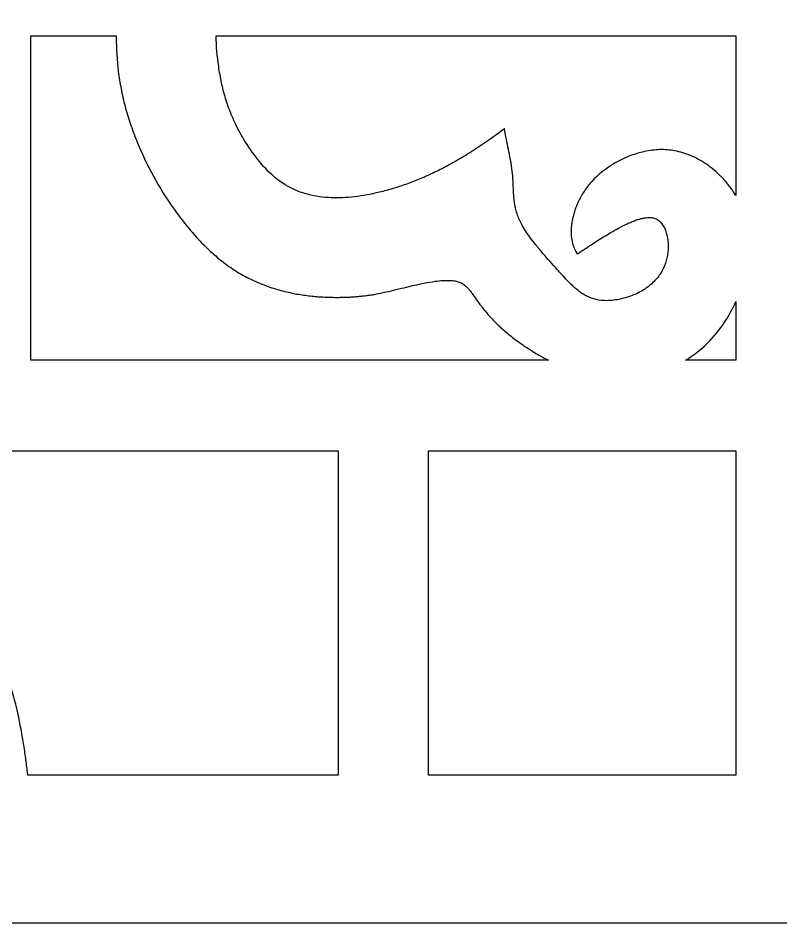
# Model space of a CAD drawing. Header units: centimetres. Extents: x -19.6 to -12.8, y -9 to 9.
# Drawn here: x -18.203 to -16.196, y -9 to -6.621 of the extents above; entities that cross this region are included whole.
import ezdxf

# ---------------------------------------------------------------- set-up
doc = ezdxf.new("R2010")
doc.units = ezdxf.units.CM
doc.header["$MEASUREMENT"] = 0
doc.layers.add('layer 1', color=7, linetype='Continuous')

msp = doc.modelspace()

# ---------------------------------------------------------------- linework, layer by layer
at = {"layer": 'layer 1', "color": 250, "lineweight": 30}
for points, knots in [([(-12.83818, 9.00077), (-12.83818, 3.00045), (-12.83818, -2.99988), (-12.83818, -9.00021), (-12.83818, -9.00021), (-15.07649, -9.00021), (-17.31483, -9.00021), (-19.55315, -9.00021), (-19.55315, -9.00021), (-19.55315, -2.99988), (-19.55315, 3.00045), (-19.55315, 9.00077), (-19.55315, 9.00077), (-17.31483, 9.00077), (-15.07649, 9.00077), (-12.83818, 9.00077)], [0, 0, 0, 0, 0.2, 0.2, 0.2, 0.2, 0.4, 0.4, 0.4, 0.4, 0.6, 0.6, 0.6, 0.6, 1, 1, 1, 1]), ([(-18.69062, -8.08101), (-18.6856, -8.07943), (-18.68049, -8.07803), (-18.67539, -8.07676), (-18.67539, -8.07676), (-18.6675, -8.07485), (-18.65953, -8.07333), (-18.6515, -8.07223), (-18.6515, -8.07223), (-18.64343, -8.07112), (-18.63532, -8.07044), (-18.62719, -8.07019), (-18.62719, -8.07019), (-18.61359, -8.06974), (-18.60001, -8.07039), (-18.58655, -8.07216), (-18.58655, -8.07216), (-18.56915, -8.07444), (-18.55189, -8.0778), (-18.53486, -8.0822), (-18.53486, -8.0822), (-18.49997, -8.09124), (-18.46606, -8.10364), (-18.43353, -8.11927), (-18.43353, -8.11927), (-18.40628, -8.13235), (-18.38072, -8.14858), (-18.35722, -8.16769), (-18.35722, -8.16769), (-18.33306, -8.18732), (-18.31162, -8.20993), (-18.29328, -8.23515), (-18.29328, -8.23515), (-18.27251, -8.26371), (-18.25507, -8.29446), (-18.24123, -8.32698), (-18.24123, -8.32698), (-18.23537, -8.34074), (-18.23005, -8.35472), (-18.22539, -8.36892), (-18.22539, -8.36892), (-18.21983, -8.38567), (-18.2149, -8.40258), (-18.21054, -8.41967), (-18.21054, -8.41967), (-18.2087, -8.42679), (-18.207, -8.43395), (-18.20535, -8.44113), (-18.20535, -8.44113), (-18.20353, -8.44911), (-18.20179, -8.4571), (-18.20016, -8.46512), (-18.20016, -8.46512), (-18.19881, -8.47169), (-18.19754, -8.47826), (-18.19629, -8.48485), (-18.19629, -8.48485), (-18.19481, -8.49264), (-18.19342, -8.50046), (-18.19208, -8.50826), (-18.19208, -8.50826), (-18.18991, -8.52152), (-18.18778, -8.53476), (-18.18564, -8.54803), (-18.18564, -8.54803), (-18.18467, -8.55438), (-18.18375, -8.56075), (-18.18287, -8.5671), (-18.18287, -8.5671), (-18.18205, -8.57311), (-18.18127, -8.57913), (-18.18052, -8.58514), (-18.18052, -8.58514), (-18.17977, -8.59098), (-18.1791, -8.59682), (-18.17843, -8.60268), (-18.17843, -8.60268), (-18.17811, -8.60573), (-18.17778, -8.60878), (-18.17747, -8.61182), (-18.17747, -8.61182), (-17.90507, -8.61182), (-17.63272, -8.61182), (-17.36035, -8.61182), (-17.36035, -8.61182), (-17.36035, -8.32757), (-17.36035, -8.04334), (-17.36035, -7.75909), (-17.36035, -7.75909), (-17.70463, -7.75909), (-18.04893, -7.75909), (-18.39319, -7.75909), (-18.39319, -7.75909), (-18.39746, -7.75909), (-18.40169, -7.75909), (-18.40591, -7.75909), (-18.40591, -7.75909), (-18.40611, -7.75909), (-18.4063, -7.75909), (-18.40651, -7.75909), (-18.40651, -7.75909), (-18.40651, -7.75888), (-18.40651, -7.75868), (-18.40651, -7.75848), (-18.40651, -7.75848), (-18.40651, -7.75422), (-18.40651, -7.74995), (-18.40651, -7.74569), (-18.40651, -7.74569), (-18.40651, -7.73197), (-18.40651, -7.71825), (-18.40651, -7.70453), (-18.40651, -7.70453), (-18.40651, -7.6476), (-18.40651, -7.59069), (-18.40651, -7.53377), (-18.40651, -7.53377), (-18.40651, -7.24507), (-18.40651, -6.95635), (-18.40651, -6.66766), (-18.40651, -6.66766), (-18.67621, -6.66766), (-18.94589, -6.66766), (-19.21557, -6.66766), (-19.21557, -6.66766), (-19.21557, -6.96663), (-19.21557, -7.26562), (-19.21557, -7.5646), (-19.21557, -7.5646), (-19.21331, -7.56485), (-19.21106, -7.5651), (-19.20879, -7.56536), (-19.20879, -7.56536), (-19.20298, -7.56602), (-19.19718, -7.56671), (-19.19137, -7.56744), (-19.19137, -7.56744), (-19.18541, -7.56821), (-19.17942, -7.569), (-19.17345, -7.56984), (-19.17345, -7.56984), (-19.16717, -7.57071), (-19.16093, -7.57162), (-19.15466, -7.57258), (-19.15466, -7.57258), (-19.14148, -7.57473), (-19.12832, -7.5769), (-19.11515, -7.57906), (-19.11515, -7.57906), (-19.10734, -7.58043), (-19.09957, -7.58185), (-19.09177, -7.58333), (-19.09177, -7.58333), (-19.08522, -7.58457), (-19.07866, -7.58587), (-19.07216, -7.58722), (-19.07216, -7.58722), (-19.06418, -7.58887), (-19.05627, -7.59062), (-19.04834, -7.59244), (-19.04834, -7.59244), (-19.0412, -7.59411), (-19.0341, -7.59584), (-19.02701, -7.59768), (-19.02701, -7.59768), (-19.01004, -7.60206), (-18.99321, -7.60704), (-18.9766, -7.61262), (-18.9766, -7.61262), (-18.96249, -7.61736), (-18.94862, -7.62266), (-18.93496, -7.62856), (-18.93496, -7.62856), (-18.90264, -7.64252), (-18.8721, -7.66007), (-18.84372, -7.68098), (-18.84372, -7.68098), (-18.81868, -7.69943), (-18.79623, -7.72102), (-18.77669, -7.74535), (-18.77669, -7.74535), (-18.75775, -7.76901), (-18.74164, -7.79475), (-18.72863, -7.82219), (-18.72863, -7.82219), (-18.71309, -7.85493), (-18.70079, -7.88905), (-18.69181, -7.92421), (-18.69181, -7.92421), (-18.68745, -7.94132), (-18.6841, -7.95869), (-18.68185, -7.97623), (-18.68185, -7.97623), (-18.68009, -7.9898), (-18.67942, -8.00346), (-18.67988, -8.01714), (-18.67988, -8.01714), (-18.68013, -8.02533), (-18.6808, -8.0335), (-18.68191, -8.04161), (-18.68191, -8.04161), (-18.683, -8.0497), (-18.68451, -8.05773), (-18.6864, -8.06566), (-18.6864, -8.06566), (-18.68765, -8.07081), (-18.68905, -8.07593), (-18.69062, -8.08101)], [0, 0, 0, 0, 0.0188679, 0.0188679, 0.0188679, 0.0188679, 0.0377358, 0.0377358, 0.0377358, 0.0377358, 0.0566038, 0.0566038, 0.0566038, 0.0566038, 0.0754717, 0.0754717, 0.0754717, 0.0754717, 0.0943396, 0.0943396, 0.0943396, 0.0943396, 0.1132075, 0.1132075, 0.1132075, 0.1132075, 0.1320755, 0.1320755, 0.1320755, 0.1320755, 0.1509434, 0.1509434, 0.1509434, 0.1509434, 0.1698113, 0.1698113, 0.1698113, 0.1698113, 0.1886792, 0.1886792, 0.1886792, 0.1886792, 0.2075472, 0.2075472, 0.2075472, 0.2075472, 0.2264151, 0.2264151, 0.2264151, 0.2264151, 0.245283, 0.245283, 0.245283, 0.245283, 0.2641509, 0.2641509, 0.2641509, 0.2641509, 0.2830189, 0.2830189, 0.2830189, 0.2830189, 0.3018868, 0.3018868, 0.3018868, 0.3018868, 0.3207547, 0.3207547, 0.3207547, 0.3207547, 0.3396226, 0.3396226, 0.3396226, 0.3396226, 0.3584906, 0.3584906, 0.3584906, 0.3584906, 0.3773585, 0.3773585, 0.3773585, 0.3773585, 0.3962264, 0.3962264, 0.3962264, 0.3962264, 0.4150943, 0.4150943, 0.4150943, 0.4150943, 0.4339623, 0.4339623, 0.4339623, 0.4339623, 0.4528302, 0.4528302, 0.4528302, 0.4528302, 0.4716981, 0.4716981, 0.4716981, 0.4716981, 0.490566, 0.490566, 0.490566, 0.490566, 0.509434, 0.509434, 0.509434, 0.509434, 0.5283019, 0.5283019, 0.5283019, 0.5283019, 0.5471698, 0.5471698, 0.5471698, 0.5471698, 0.5660377, 0.5660377, 0.5660377, 0.5660377, 0.5849057, 0.5849057, 0.5849057, 0.5849057, 0.6037736, 0.6037736, 0.6037736, 0.6037736, 0.6226415, 0.6226415, 0.6226415, 0.6226415, 0.6415094, 0.6415094, 0.6415094, 0.6415094, 0.6603774, 0.6603774, 0.6603774, 0.6603774, 0.6792453, 0.6792453, 0.6792453, 0.6792453, 0.6981132, 0.6981132, 0.6981132, 0.6981132, 0.7169811, 0.7169811, 0.7169811, 0.7169811, 0.7358491, 0.7358491, 0.7358491, 0.7358491, 0.754717, 0.754717, 0.754717, 0.754717, 0.7735849, 0.7735849, 0.7735849, 0.7735849, 0.7924528, 0.7924528, 0.7924528, 0.7924528, 0.8113208, 0.8113208, 0.8113208, 0.8113208, 0.8301887, 0.8301887, 0.8301887, 0.8301887, 0.8490566, 0.8490566, 0.8490566, 0.8490566, 0.8679245, 0.8679245, 0.8679245, 0.8679245, 0.8867925, 0.8867925, 0.8867925, 0.8867925, 0.9056604, 0.9056604, 0.9056604, 0.9056604, 0.9245283, 0.9245283, 0.9245283, 0.9245283, 0.9433962, 0.9433962, 0.9433962, 0.9433962, 0.9622642, 0.9622642, 0.9622642, 0.9622642, 1, 1, 1, 1]), ([(-16.80737, -7.52038), (-16.8171, -7.51545), (-16.8267, -7.51025), (-16.83615, -7.50477), (-16.83615, -7.50477), (-16.84699, -7.49846), (-16.85763, -7.49181), (-16.86807, -7.48484), (-16.86807, -7.48484), (-16.87844, -7.47788), (-16.88859, -7.47059), (-16.89849, -7.46299), (-16.89849, -7.46299), (-16.90314, -7.45944), (-16.90768, -7.45584), (-16.9122, -7.45215), (-16.9122, -7.45215), (-16.91652, -7.44862), (-16.92079, -7.44502), (-16.92501, -7.44134), (-16.92501, -7.44134), (-16.92906, -7.43778), (-16.9331, -7.43417), (-16.93704, -7.43048), (-16.93704, -7.43048), (-16.94068, -7.42707), (-16.94429, -7.42361), (-16.94783, -7.42008), (-16.94783, -7.42008), (-16.95106, -7.41681), (-16.95425, -7.41349), (-16.9574, -7.41012), (-16.9574, -7.41012), (-16.96057, -7.40675), (-16.96362, -7.40331), (-16.96664, -7.39984), (-16.96664, -7.39984), (-16.9692, -7.39689), (-16.97173, -7.39389), (-16.97422, -7.39084), (-16.97422, -7.39084), (-16.97683, -7.38762), (-16.97942, -7.38437), (-16.98196, -7.38108), (-16.98196, -7.38108), (-16.98386, -7.37862), (-16.98574, -7.37616), (-16.98759, -7.37367), (-16.98759, -7.37367), (-16.98995, -7.37049), (-16.99228, -7.36729), (-16.99459, -7.36407), (-16.99459, -7.36407), (-16.99814, -7.3591), (-17.00172, -7.35413), (-17.00529, -7.34917), (-17.00529, -7.34917), (-17.00713, -7.34661), (-17.00903, -7.34406), (-17.01094, -7.34155), (-17.01094, -7.34155), (-17.01216, -7.33993), (-17.01341, -7.33833), (-17.01468, -7.33675), (-17.01468, -7.33675), (-17.01627, -7.33482), (-17.01791, -7.33292), (-17.01958, -7.33107), (-17.01958, -7.33107), (-17.02084, -7.32965), (-17.02216, -7.3283), (-17.02351, -7.327), (-17.02351, -7.327), (-17.02641, -7.32418), (-17.02958, -7.32167), (-17.03296, -7.31949), (-17.03296, -7.31949), (-17.03582, -7.31764), (-17.0389, -7.31612), (-17.04207, -7.31497), (-17.04207, -7.31497), (-17.04557, -7.31367), (-17.04913, -7.31273), (-17.05282, -7.31212), (-17.05282, -7.31212), (-17.05835, -7.31121), (-17.06392, -7.31069), (-17.06954, -7.31053), (-17.06954, -7.31053), (-17.07467, -7.3104), (-17.0798, -7.31051), (-17.08493, -7.31083), (-17.08493, -7.31083), (-17.0919, -7.31128), (-17.09887, -7.31197), (-17.10581, -7.3129), (-17.10581, -7.3129), (-17.11531, -7.31415), (-17.12471, -7.31576), (-17.13408, -7.31768), (-17.13408, -7.31768), (-17.15189, -7.32136), (-17.16963, -7.32535), (-17.1873, -7.3297), (-17.1873, -7.3297), (-17.20554, -7.33418), (-17.2238, -7.33847), (-17.24212, -7.34255), (-17.24212, -7.34255), (-17.25005, -7.34433), (-17.25803, -7.3459), (-17.26603, -7.34728), (-17.26603, -7.34728), (-17.26959, -7.34787), (-17.27318, -7.34845), (-17.27679, -7.34899), (-17.27679, -7.34899), (-17.28029, -7.34953), (-17.28384, -7.35001), (-17.28734, -7.35047), (-17.28734, -7.35047), (-17.29111, -7.35096), (-17.29488, -7.3514), (-17.29868, -7.35181), (-17.29868, -7.35181), (-17.30251, -7.35223), (-17.30634, -7.3526), (-17.31017, -7.35293), (-17.31017, -7.35293), (-17.31422, -7.35328), (-17.31829, -7.35358), (-17.32235, -7.35385), (-17.32235, -7.35385), (-17.32655, -7.35412), (-17.3308, -7.35434), (-17.33501, -7.35453), (-17.33501, -7.35453), (-17.33943, -7.35471), (-17.34382, -7.35485), (-17.34828, -7.35496), (-17.34828, -7.35496), (-17.35293, -7.35506), (-17.3576, -7.35512), (-17.36229, -7.35513), (-17.36229, -7.35513), (-17.36742, -7.35515), (-17.37256, -7.3551), (-17.37769, -7.35501), (-17.37769, -7.35501), (-17.38258, -7.35492), (-17.38751, -7.35477), (-17.39242, -7.35457), (-17.39242, -7.35457), (-17.39797, -7.35434), (-17.40353, -7.35403), (-17.40906, -7.35367), (-17.40906, -7.35367), (-17.41443, -7.3533), (-17.41976, -7.35285), (-17.42513, -7.35236), (-17.42513, -7.35236), (-17.43104, -7.3518), (-17.43694, -7.35114), (-17.44285, -7.35039), (-17.44285, -7.35039), (-17.44854, -7.34966), (-17.45425, -7.34886), (-17.45994, -7.34794), (-17.45994, -7.34794), (-17.46616, -7.34696), (-17.47231, -7.34586), (-17.47847, -7.34466), (-17.47847, -7.34466), (-17.48445, -7.34348), (-17.49044, -7.3422), (-17.49639, -7.34079), (-17.49639, -7.34079), (-17.50959, -7.33768), (-17.52265, -7.33402), (-17.53555, -7.32981), (-17.53555, -7.32981), (-17.5479, -7.32576), (-17.56011, -7.32116), (-17.57205, -7.31604), (-17.57205, -7.31604), (-17.58551, -7.31025), (-17.59865, -7.3038), (-17.61144, -7.29667), (-17.61144, -7.29667), (-17.62404, -7.28964), (-17.63627, -7.28196), (-17.64803, -7.27366), (-17.64803, -7.27366), (-17.66014, -7.26512), (-17.67182, -7.256), (-17.68301, -7.24629), (-17.68301, -7.24629), (-17.69582, -7.23523), (-17.70814, -7.22359), (-17.71994, -7.21145), (-17.71994, -7.21145), (-17.73116, -7.19989), (-17.74197, -7.18792), (-17.7523, -7.17556), (-17.7523, -7.17556), (-17.76366, -7.16203), (-17.77454, -7.14814), (-17.78495, -7.13389), (-17.78495, -7.13389), (-17.80515, -7.10629), (-17.8237, -7.07755), (-17.84054, -7.04777), (-17.84054, -7.04777), (-17.85751, -7.01779), (-17.87275, -6.98688), (-17.88617, -6.95512), (-17.88617, -6.95512), (-17.89262, -6.93989), (-17.8986, -6.92444), (-17.9041, -6.90882), (-17.9041, -6.90882), (-17.90933, -6.89397), (-17.91409, -6.87895), (-17.91838, -6.86377), (-17.91838, -6.86377), (-17.92263, -6.84869), (-17.92638, -6.83345), (-17.92963, -6.81811), (-17.92963, -6.81811), (-17.93283, -6.803), (-17.93552, -6.78777), (-17.93771, -6.77249), (-17.93771, -6.77249), (-17.94197, -6.74272), (-17.94428, -6.71274), (-17.94463, -6.68267), (-17.94463, -6.68267), (-17.94467, -6.67766), (-17.9447, -6.67265), (-17.94466, -6.66766), (-17.94466, -6.66766), (-18.01957, -6.66766), (-18.09449, -6.66766), (-18.16942, -6.66766), (-18.16942, -6.66766), (-18.16942, -6.95189), (-18.16942, -7.23614), (-18.16942, -7.52038), (-18.16942, -7.52038), (-17.71541, -7.52038), (-17.26137, -7.52038), (-16.80737, -7.52038)], [0, 0, 0, 0, 0.015625, 0.015625, 0.015625, 0.015625, 0.03125, 0.03125, 0.03125, 0.03125, 0.046875, 0.046875, 0.046875, 0.046875, 0.0625, 0.0625, 0.0625, 0.0625, 0.078125, 0.078125, 0.078125, 0.078125, 0.09375, 0.09375, 0.09375, 0.09375, 0.109375, 0.109375, 0.109375, 0.109375, 0.125, 0.125, 0.125, 0.125, 0.140625, 0.140625, 0.140625, 0.140625, 0.15625, 0.15625, 0.15625, 0.15625, 0.171875, 0.171875, 0.171875, 0.171875, 0.1875, 0.1875, 0.1875, 0.1875, 0.203125, 0.203125, 0.203125, 0.203125, 0.21875, 0.21875, 0.21875, 0.21875, 0.234375, 0.234375, 0.234375, 0.234375, 0.25, 0.25, 0.25, 0.25, 0.265625, 0.265625, 0.265625, 0.265625, 0.28125, 0.28125, 0.28125, 0.28125, 0.296875, 0.296875, 0.296875, 0.296875, 0.3125, 0.3125, 0.3125, 0.3125, 0.328125, 0.328125, 0.328125, 0.328125, 0.34375, 0.34375, 0.34375, 0.34375, 0.359375, 0.359375, 0.359375, 0.359375, 0.375, 0.375, 0.375, 0.375, 0.390625, 0.390625, 0.390625, 0.390625, 0.40625, 0.40625, 0.40625, 0.40625, 0.421875, 0.421875, 0.421875, 0.421875, 0.4375, 0.4375, 0.4375, 0.4375, 0.453125, 0.453125, 0.453125, 0.453125, 0.46875, 0.46875, 0.46875, 0.46875, 0.484375, 0.484375, 0.484375, 0.484375, 0.5, 0.5, 0.5, 0.5, 0.515625, 0.515625, 0.515625, 0.515625, 0.53125, 0.53125, 0.53125, 0.53125, 0.546875, 0.546875, 0.546875, 0.546875, 0.5625, 0.5625, 0.5625, 0.5625, 0.578125, 0.578125, 0.578125, 0.578125, 0.59375, 0.59375, 0.59375, 0.59375, 0.609375, 0.609375, 0.609375, 0.609375, 0.625, 0.625, 0.625, 0.625, 0.640625, 0.640625, 0.640625, 0.640625, 0.65625, 0.65625, 0.65625, 0.65625, 0.671875, 0.671875, 0.671875, 0.671875, 0.6875, 0.6875, 0.6875, 0.6875, 0.703125, 0.703125, 0.703125, 0.703125, 0.71875, 0.71875, 0.71875, 0.71875, 0.734375, 0.734375, 0.734375, 0.734375, 0.75, 0.75, 0.75, 0.75, 0.765625, 0.765625, 0.765625, 0.765625, 0.78125, 0.78125, 0.78125, 0.78125, 0.796875, 0.796875, 0.796875, 0.796875, 0.8125, 0.8125, 0.8125, 0.8125, 0.828125, 0.828125, 0.828125, 0.828125, 0.84375, 0.84375, 0.84375, 0.84375, 0.859375, 0.859375, 0.859375, 0.859375, 0.875, 0.875, 0.875, 0.875, 0.890625, 0.890625, 0.890625, 0.890625, 0.90625, 0.90625, 0.90625, 0.90625, 0.921875, 0.921875, 0.921875, 0.921875, 0.9375, 0.9375, 0.9375, 0.9375, 0.953125, 0.953125, 0.953125, 0.953125, 0.96875, 0.96875, 0.96875, 0.96875, 1, 1, 1, 1]), ([(-16.78447, -7.28192), (-16.77569, -7.29146), (-16.76689, -7.30102), (-16.7581, -7.31056), (-16.7581, -7.31056), (-16.75357, -7.31527), (-16.74893, -7.31986), (-16.74418, -7.32434), (-16.74418, -7.32434), (-16.74071, -7.32763), (-16.73714, -7.3308), (-16.73349, -7.33385), (-16.73349, -7.33385), (-16.72502, -7.34093), (-16.7158, -7.34708), (-16.70605, -7.35221), (-16.70605, -7.35221), (-16.69847, -7.35618), (-16.69047, -7.35912), (-16.68213, -7.361), (-16.68213, -7.361), (-16.67285, -7.3631), (-16.66333, -7.36407), (-16.65381, -7.36386), (-16.65381, -7.36386), (-16.64159, -7.3636), (-16.62943, -7.36215), (-16.61748, -7.35954), (-16.61748, -7.35954), (-16.60579, -7.35696), (-16.59439, -7.35339), (-16.58333, -7.34886), (-16.58333, -7.34886), (-16.57309, -7.34466), (-16.56332, -7.33954), (-16.55402, -7.33353), (-16.55402, -7.33353), (-16.54518, -7.32782), (-16.53701, -7.32119), (-16.52957, -7.31373), (-16.52957, -7.31373), (-16.52276, -7.3069), (-16.51677, -7.29936), (-16.51167, -7.29117), (-16.51167, -7.29117), (-16.50669, -7.28313), (-16.50261, -7.27458), (-16.49958, -7.26561), (-16.49958, -7.26561), (-16.49639, -7.25627), (-16.49425, -7.24663), (-16.4932, -7.2368), (-16.4932, -7.2368), (-16.49205, -7.22615), (-16.49205, -7.21547), (-16.49324, -7.20482), (-16.49324, -7.20482), (-16.4942, -7.19592), (-16.4963, -7.18723), (-16.49948, -7.17888), (-16.49948, -7.17888), (-16.50266, -7.17049), (-16.50744, -7.16292), (-16.51358, -7.15645), (-16.51358, -7.15645), (-16.51783, -7.152), (-16.52305, -7.14878), (-16.5289, -7.14698), (-16.5289, -7.14698), (-16.5306, -7.14644), (-16.53235, -7.14606), (-16.53409, -7.14578), (-16.53409, -7.14578), (-16.53613, -7.14544), (-16.53822, -7.14524), (-16.54028, -7.14517), (-16.54028, -7.14517), (-16.54247, -7.14509), (-16.54466, -7.14514), (-16.54684, -7.1453), (-16.54684, -7.1453), (-16.5495, -7.14549), (-16.55221, -7.14582), (-16.55488, -7.14627), (-16.55488, -7.14627), (-16.55762, -7.14674), (-16.56034, -7.14731), (-16.56303, -7.14799), (-16.56303, -7.14799), (-16.56637, -7.14883), (-16.56969, -7.14978), (-16.57296, -7.15083), (-16.57296, -7.15083), (-16.57462, -7.15138), (-16.57625, -7.15193), (-16.5779, -7.15252), (-16.5779, -7.15252), (-16.57972, -7.15315), (-16.58154, -7.15383), (-16.58335, -7.15452), (-16.58335, -7.15452), (-16.58516, -7.15523), (-16.58694, -7.15593), (-16.58875, -7.15669), (-16.58875, -7.15669), (-16.59072, -7.1575), (-16.59266, -7.15833), (-16.59463, -7.15918), (-16.59463, -7.15918), (-16.59657, -7.16005), (-16.59853, -7.16092), (-16.60047, -7.16182), (-16.60047, -7.16182), (-16.6026, -7.1628), (-16.6047, -7.16382), (-16.60682, -7.16482), (-16.60682, -7.16482), (-16.60894, -7.16586), (-16.61102, -7.1669), (-16.61311, -7.16796), (-16.61311, -7.16796), (-16.61534, -7.1691), (-16.61756, -7.17023), (-16.61977, -7.17141), (-16.61977, -7.17141), (-16.62954, -7.17688), (-16.63931, -7.18237), (-16.64905, -7.18783), (-16.64905, -7.18783), (-16.66007, -7.19464), (-16.67107, -7.20145), (-16.6821, -7.20825), (-16.6821, -7.20825), (-16.69456, -7.21647), (-16.707, -7.22471), (-16.71944, -7.23293), (-16.71944, -7.23293), (-16.72345, -7.23558), (-16.72747, -7.23824), (-16.73152, -7.2409), (-16.73152, -7.2409), (-16.7317, -7.24102), (-16.73189, -7.24115), (-16.73208, -7.24127), (-16.73208, -7.24127), (-16.73217, -7.24107), (-16.73225, -7.24087), (-16.73235, -7.24067), (-16.73235, -7.24067), (-16.73447, -7.2363), (-16.73658, -7.23195), (-16.73868, -7.2276), (-16.73868, -7.2276), (-16.74104, -7.22271), (-16.7429, -7.21764), (-16.7443, -7.2124), (-16.7443, -7.2124), (-16.74582, -7.20672), (-16.74683, -7.2009), (-16.74736, -7.19502), (-16.74736, -7.19502), (-16.74764, -7.19194), (-16.7478, -7.18887), (-16.74784, -7.18577), (-16.74784, -7.18577), (-16.74787, -7.18242), (-16.7478, -7.17906), (-16.74763, -7.17571), (-16.74763, -7.17571), (-16.74741, -7.17229), (-16.7471, -7.16887), (-16.74669, -7.16547), (-16.74669, -7.16547), (-16.74622, -7.1617), (-16.74566, -7.15795), (-16.74496, -7.15421), (-16.74496, -7.15421), (-16.74423, -7.15016), (-16.74337, -7.14613), (-16.74239, -7.14211), (-16.74239, -7.14211), (-16.74141, -7.13811), (-16.74033, -7.13416), (-16.73911, -7.13021), (-16.73911, -7.13021), (-16.73774, -7.12578), (-16.73623, -7.12138), (-16.73458, -7.11704), (-16.73458, -7.11704), (-16.73293, -7.11272), (-16.73114, -7.10847), (-16.72918, -7.10428), (-16.72918, -7.10428), (-16.7249, -7.09496), (-16.71991, -7.08601), (-16.71427, -7.07745), (-16.71427, -7.07745), (-16.71122, -7.07278), (-16.70794, -7.06824), (-16.70449, -7.06383), (-16.70449, -7.06383), (-16.70099, -7.05937), (-16.69731, -7.05505), (-16.69345, -7.05088), (-16.69345, -7.05088), (-16.67589, -7.03183), (-16.65571, -7.0156), (-16.63337, -7.00253), (-16.63337, -7.00253), (-16.61052, -6.98914), (-16.586, -6.9792), (-16.5603, -6.97293), (-16.5603, -6.97293), (-16.54671, -6.96958), (-16.53283, -6.96757), (-16.51886, -6.96687), (-16.51886, -6.96687), (-16.50576, -6.96622), (-16.49265, -6.96691), (-16.47967, -6.96894), (-16.47967, -6.96894), (-16.47271, -6.97004), (-16.46581, -6.97151), (-16.45901, -6.97336), (-16.45901, -6.97336), (-16.45203, -6.97526), (-16.44516, -6.97755), (-16.43841, -6.98015), (-16.43841, -6.98015), (-16.43145, -6.9829), (-16.42458, -6.98598), (-16.41795, -6.98944), (-16.41795, -6.98944), (-16.41082, -6.99311), (-16.40393, -6.99713), (-16.39722, -7.00148), (-16.39722, -7.00148), (-16.39002, -7.00613), (-16.38312, -7.01113), (-16.37642, -7.01646), (-16.37642, -7.01646), (-16.36964, -7.02186), (-16.36315, -7.0276), (-16.35692, -7.03363), (-16.35692, -7.03363), (-16.35014, -7.0402), (-16.3437, -7.04714), (-16.33763, -7.05442), (-16.33763, -7.05442), (-16.3317, -7.06155), (-16.32613, -7.069), (-16.321, -7.07675), (-16.321, -7.07675), (-16.31864, -7.08028), (-16.31639, -7.0839), (-16.31421, -7.08759), (-16.31421, -7.08759), (-16.31421, -6.9476), (-16.31421, -6.80762), (-16.31421, -6.66766), (-16.31421, -6.66766), (-16.77017, -6.66766), (-17.22613, -6.66766), (-17.68209, -6.66766), (-17.68209, -6.66766), (-17.68122, -6.69451), (-17.67891, -6.72129), (-17.67511, -6.74789), (-17.67511, -6.74789), (-17.67304, -6.76247), (-17.6705, -6.77698), (-17.66746, -6.79139), (-17.66746, -6.79139), (-17.66493, -6.80345), (-17.66193, -6.8154), (-17.65845, -6.82722), (-17.65845, -6.82722), (-17.65641, -6.83419), (-17.65422, -6.84112), (-17.65183, -6.84798), (-17.65183, -6.84798), (-17.64946, -6.85487), (-17.64692, -6.86169), (-17.64424, -6.86845), (-17.64424, -6.86845), (-17.64135, -6.87567), (-17.63828, -6.88284), (-17.63504, -6.88991), (-17.63504, -6.88991), (-17.63165, -6.89733), (-17.6281, -6.90465), (-17.62439, -6.91188), (-17.62439, -6.91188), (-17.60477, -6.94997), (-17.58032, -6.98509), (-17.55143, -7.01662), (-17.55143, -7.01662), (-17.53119, -7.0387), (-17.50725, -7.05663), (-17.48039, -7.06974), (-17.48039, -7.06974), (-17.46516, -7.07719), (-17.44913, -7.08277), (-17.43259, -7.08641), (-17.43259, -7.08641), (-17.41252, -7.09081), (-17.3921, -7.09319), (-17.37154, -7.09351), (-17.37154, -7.09351), (-17.36171, -7.09366), (-17.35192, -7.09344), (-17.34212, -7.09281), (-17.34212, -7.09281), (-17.33107, -7.09212), (-17.32008, -7.09101), (-17.3091, -7.08952), (-17.3091, -7.08952), (-17.29858, -7.08809), (-17.28812, -7.08636), (-17.27771, -7.0843), (-17.27771, -7.0843), (-17.26604, -7.082), (-17.25446, -7.07938), (-17.24295, -7.07645), (-17.24295, -7.07645), (-17.23135, -7.0735), (-17.21985, -7.07023), (-17.20844, -7.06669), (-17.20844, -7.06669), (-17.19692, -7.0631), (-17.18548, -7.0592), (-17.17415, -7.05502), (-17.17415, -7.05502), (-17.16821, -7.05283), (-17.16228, -7.05056), (-17.15643, -7.04823), (-17.15643, -7.04823), (-17.15041, -7.04583), (-17.14444, -7.04334), (-17.13848, -7.04079), (-17.13848, -7.04079), (-17.1324, -7.03819), (-17.12633, -7.03549), (-17.12032, -7.0327), (-17.12032, -7.0327), (-17.11409, -7.02985), (-17.10792, -7.0269), (-17.10175, -7.02388), (-17.10175, -7.02388), (-17.09547, -7.02079), (-17.0892, -7.01763), (-17.083, -7.01438), (-17.083, -7.01438), (-17.07653, -7.011), (-17.0701, -7.00755), (-17.06374, -7.00402), (-17.06374, -7.00402), (-17.0572, -7.00043), (-17.05071, -6.99675), (-17.04431, -6.99299), (-17.04431, -6.99299), (-17.03755, -6.98906), (-17.03084, -6.98505), (-17.02422, -6.98098), (-17.02422, -6.98098), (-17.01741, -6.97682), (-17.01069, -6.97258), (-17.00398, -6.96829), (-17.00398, -6.96829), (-16.99694, -6.96376), (-16.98995, -6.95917), (-16.98301, -6.95448), (-16.98301, -6.95448), (-16.97592, -6.94973), (-16.9689, -6.94491), (-16.96193, -6.94001), (-16.96193, -6.94001), (-16.95454, -6.93484), (-16.94721, -6.9296), (-16.93994, -6.92429), (-16.93994, -6.92429), (-16.93456, -6.92038), (-16.92923, -6.91648), (-16.92388, -6.91257), (-16.92388, -6.91257), (-16.92362, -6.91239), (-16.92337, -6.91222), (-16.92311, -6.91203), (-16.92311, -6.91203), (-16.92307, -6.91233), (-16.923, -6.91264), (-16.92294, -6.91294), (-16.92294, -6.91294), (-16.92165, -6.91947), (-16.92038, -6.926), (-16.91909, -6.93253), (-16.91909, -6.93253), (-16.91563, -6.95019), (-16.91214, -6.96785), (-16.90869, -6.9855), (-16.90869, -6.9855), (-16.90672, -6.99614), (-16.90499, -7.00682), (-16.9035, -7.01752), (-16.9035, -7.01752), (-16.90243, -7.02536), (-16.9016, -7.03325), (-16.90105, -7.04114), (-16.90105, -7.04114), (-16.90088, -7.04344), (-16.90073, -7.04573), (-16.90062, -7.04803), (-16.90062, -7.04803), (-16.9003, -7.05505), (-16.89997, -7.06205), (-16.89969, -7.06907), (-16.89969, -7.06907), (-16.89948, -7.07476), (-16.89919, -7.08045), (-16.89881, -7.08612), (-16.89881, -7.08612), (-16.89859, -7.08958), (-16.89831, -7.09304), (-16.89793, -7.09648), (-16.89793, -7.09648), (-16.89741, -7.10146), (-16.89672, -7.10642), (-16.89586, -7.11137), (-16.89586, -7.11137), (-16.89511, -7.11562), (-16.89421, -7.11986), (-16.89314, -7.12408), (-16.89314, -7.12408), (-16.89188, -7.12901), (-16.8904, -7.13389), (-16.88867, -7.13869), (-16.88867, -7.13869), (-16.88696, -7.14351), (-16.88499, -7.14823), (-16.88285, -7.15286), (-16.88285, -7.15286), (-16.88061, -7.1576), (-16.87819, -7.16223), (-16.87556, -7.16677), (-16.87556, -7.16677), (-16.87216, -7.1727), (-16.86856, -7.17851), (-16.86474, -7.18418), (-16.86474, -7.18418), (-16.86138, -7.18924), (-16.85788, -7.19422), (-16.85428, -7.19909), (-16.85428, -7.19909), (-16.84978, -7.20523), (-16.84513, -7.21127), (-16.84038, -7.21723), (-16.84038, -7.21723), (-16.83438, -7.2248), (-16.82819, -7.23223), (-16.82187, -7.23955), (-16.82187, -7.23955), (-16.80956, -7.2538), (-16.79709, -7.26793), (-16.78447, -7.28192)], [0, 0, 0, 0, 0.008547, 0.008547, 0.008547, 0.008547, 0.017094, 0.017094, 0.017094, 0.017094, 0.025641, 0.025641, 0.025641, 0.025641, 0.034188, 0.034188, 0.034188, 0.034188, 0.042735, 0.042735, 0.042735, 0.042735, 0.0512821, 0.0512821, 0.0512821, 0.0512821, 0.0598291, 0.0598291, 0.0598291, 0.0598291, 0.0683761, 0.0683761, 0.0683761, 0.0683761, 0.0769231, 0.0769231, 0.0769231, 0.0769231, 0.0854701, 0.0854701, 0.0854701, 0.0854701, 0.0940171, 0.0940171, 0.0940171, 0.0940171, 0.1025641, 0.1025641, 0.1025641, 0.1025641, 0.1111111, 0.1111111, 0.1111111, 0.1111111, 0.1196581, 0.1196581, 0.1196581, 0.1196581, 0.1282051, 0.1282051, 0.1282051, 0.1282051, 0.1367521, 0.1367521, 0.1367521, 0.1367521, 0.1452991, 0.1452991, 0.1452991, 0.1452991, 0.1538462, 0.1538462, 0.1538462, 0.1538462, 0.1623932, 0.1623932, 0.1623932, 0.1623932, 0.1709402, 0.1709402, 0.1709402, 0.1709402, 0.1794872, 0.1794872, 0.1794872, 0.1794872, 0.1880342, 0.1880342, 0.1880342, 0.1880342, 0.1965812, 0.1965812, 0.1965812, 0.1965812, 0.2051282, 0.2051282, 0.2051282, 0.2051282, 0.2136752, 0.2136752, 0.2136752, 0.2136752, 0.2222222, 0.2222222, 0.2222222, 0.2222222, 0.2307692, 0.2307692, 0.2307692, 0.2307692, 0.2393162, 0.2393162, 0.2393162, 0.2393162, 0.2478632, 0.2478632, 0.2478632, 0.2478632, 0.2564103, 0.2564103, 0.2564103, 0.2564103, 0.2649573, 0.2649573, 0.2649573, 0.2649573, 0.2735043, 0.2735043, 0.2735043, 0.2735043, 0.2820513, 0.2820513, 0.2820513, 0.2820513, 0.2905983, 0.2905983, 0.2905983, 0.2905983, 0.2991453, 0.2991453, 0.2991453, 0.2991453, 0.3076923, 0.3076923, 0.3076923, 0.3076923, 0.3162393, 0.3162393, 0.3162393, 0.3162393, 0.3247863, 0.3247863, 0.3247863, 0.3247863, 0.3333333, 0.3333333, 0.3333333, 0.3333333, 0.3418803, 0.3418803, 0.3418803, 0.3418803, 0.3504274, 0.3504274, 0.3504274, 0.3504274, 0.3589744, 0.3589744, 0.3589744, 0.3589744, 0.3675214, 0.3675214, 0.3675214, 0.3675214, 0.3760684, 0.3760684, 0.3760684, 0.3760684, 0.3846154, 0.3846154, 0.3846154, 0.3846154, 0.3931624, 0.3931624, 0.3931624, 0.3931624, 0.4017094, 0.4017094, 0.4017094, 0.4017094, 0.4102564, 0.4102564, 0.4102564, 0.4102564, 0.4188034, 0.4188034, 0.4188034, 0.4188034, 0.4273504, 0.4273504, 0.4273504, 0.4273504, 0.4358974, 0.4358974, 0.4358974, 0.4358974, 0.4444444, 0.4444444, 0.4444444, 0.4444444, 0.4529915, 0.4529915, 0.4529915, 0.4529915, 0.4615385, 0.4615385, 0.4615385, 0.4615385, 0.4700855, 0.4700855, 0.4700855, 0.4700855, 0.4786325, 0.4786325, 0.4786325, 0.4786325, 0.4871795, 0.4871795, 0.4871795, 0.4871795, 0.4957265, 0.4957265, 0.4957265, 0.4957265, 0.5042735, 0.5042735, 0.5042735, 0.5042735, 0.5128205, 0.5128205, 0.5128205, 0.5128205, 0.5213675, 0.5213675, 0.5213675, 0.5213675, 0.5299145, 0.5299145, 0.5299145, 0.5299145, 0.5384615, 0.5384615, 0.5384615, 0.5384615, 0.5470085, 0.5470085, 0.5470085, 0.5470085, 0.5555556, 0.5555556, 0.5555556, 0.5555556, 0.5641026, 0.5641026, 0.5641026, 0.5641026, 0.5726496, 0.5726496, 0.5726496, 0.5726496, 0.5811966, 0.5811966, 0.5811966, 0.5811966, 0.5897436, 0.5897436, 0.5897436, 0.5897436, 0.5982906, 0.5982906, 0.5982906, 0.5982906, 0.6068376, 0.6068376, 0.6068376, 0.6068376, 0.6153846, 0.6153846, 0.6153846, 0.6153846, 0.6239316, 0.6239316, 0.6239316, 0.6239316, 0.6324786, 0.6324786, 0.6324786, 0.6324786, 0.6410256, 0.6410256, 0.6410256, 0.6410256, 0.6495726, 0.6495726, 0.6495726, 0.6495726, 0.6581197, 0.6581197, 0.6581197, 0.6581197, 0.6666667, 0.6666667, 0.6666667, 0.6666667, 0.6752137, 0.6752137, 0.6752137, 0.6752137, 0.6837607, 0.6837607, 0.6837607, 0.6837607, 0.6923077, 0.6923077, 0.6923077, 0.6923077, 0.7008547, 0.7008547, 0.7008547, 0.7008547, 0.7094017, 0.7094017, 0.7094017, 0.7094017, 0.7179487, 0.7179487, 0.7179487, 0.7179487, 0.7264957, 0.7264957, 0.7264957, 0.7264957, 0.7350427, 0.7350427, 0.7350427, 0.7350427, 0.7435897, 0.7435897, 0.7435897, 0.7435897, 0.7521368, 0.7521368, 0.7521368, 0.7521368, 0.7606838, 0.7606838, 0.7606838, 0.7606838, 0.7692308, 0.7692308, 0.7692308, 0.7692308, 0.7777778, 0.7777778, 0.7777778, 0.7777778, 0.7863248, 0.7863248, 0.7863248, 0.7863248, 0.7948718, 0.7948718, 0.7948718, 0.7948718, 0.8034188, 0.8034188, 0.8034188, 0.8034188, 0.8119658, 0.8119658, 0.8119658, 0.8119658, 0.8205128, 0.8205128, 0.8205128, 0.8205128, 0.8290598, 0.8290598, 0.8290598, 0.8290598, 0.8376068, 0.8376068, 0.8376068, 0.8376068, 0.8461538, 0.8461538, 0.8461538, 0.8461538, 0.8547009, 0.8547009, 0.8547009, 0.8547009, 0.8632479, 0.8632479, 0.8632479, 0.8632479, 0.8717949, 0.8717949, 0.8717949, 0.8717949, 0.8803419, 0.8803419, 0.8803419, 0.8803419, 0.8888889, 0.8888889, 0.8888889, 0.8888889, 0.8974359, 0.8974359, 0.8974359, 0.8974359, 0.9059829, 0.9059829, 0.9059829, 0.9059829, 0.9145299, 0.9145299, 0.9145299, 0.9145299, 0.9230769, 0.9230769, 0.9230769, 0.9230769, 0.9316239, 0.9316239, 0.9316239, 0.9316239, 0.9401709, 0.9401709, 0.9401709, 0.9401709, 0.9487179, 0.9487179, 0.9487179, 0.9487179, 0.957265, 0.957265, 0.957265, 0.957265, 0.965812, 0.965812, 0.965812, 0.965812, 0.974359, 0.974359, 0.974359, 0.974359, 0.982906, 0.982906, 0.982906, 0.982906, 1, 1, 1, 1]), ([(-16.44634, -7.52038), (-16.40227, -7.52038), (-16.35823, -7.52038), (-16.31421, -7.52038), (-16.31421, -7.52038), (-16.31421, -7.46904), (-16.31421, -7.41769), (-16.31421, -7.36634), (-16.31421, -7.36634), (-16.32229, -7.38427), (-16.33167, -7.40155), (-16.34228, -7.41809), (-16.34228, -7.41809), (-16.35609, -7.43967), (-16.37231, -7.4595), (-16.39067, -7.47731), (-16.39067, -7.47731), (-16.40759, -7.49371), (-16.42622, -7.50814), (-16.44634, -7.52038)], [0, 0, 0, 0, 0.1666667, 0.1666667, 0.1666667, 0.1666667, 0.3333333, 0.3333333, 0.3333333, 0.3333333, 0.5, 0.5, 0.5, 0.5, 0.6666667, 0.6666667, 0.6666667, 0.6666667, 1, 1, 1, 1]), ([(-16.31421, -8.61182), (-16.31421, -8.32757), (-16.31421, -8.04334), (-16.31421, -7.75909), (-16.31421, -7.75909), (-16.58389, -7.75909), (-16.8536, -7.75909), (-17.12327, -7.75909), (-17.12327, -7.75909), (-17.12327, -8.04334), (-17.12327, -8.32757), (-17.12327, -8.61182), (-17.12327, -8.61182), (-16.8536, -8.61182), (-16.58389, -8.61182), (-16.31421, -8.61182)], [0, 0, 0, 0, 0.2, 0.2, 0.2, 0.2, 0.4, 0.4, 0.4, 0.4, 0.6, 0.6, 0.6, 0.6, 1, 1, 1, 1])]:
    msp.add_open_spline(points, degree=3, knots=knots, dxfattribs=at)

doc.saveas('drawing.dxf')
